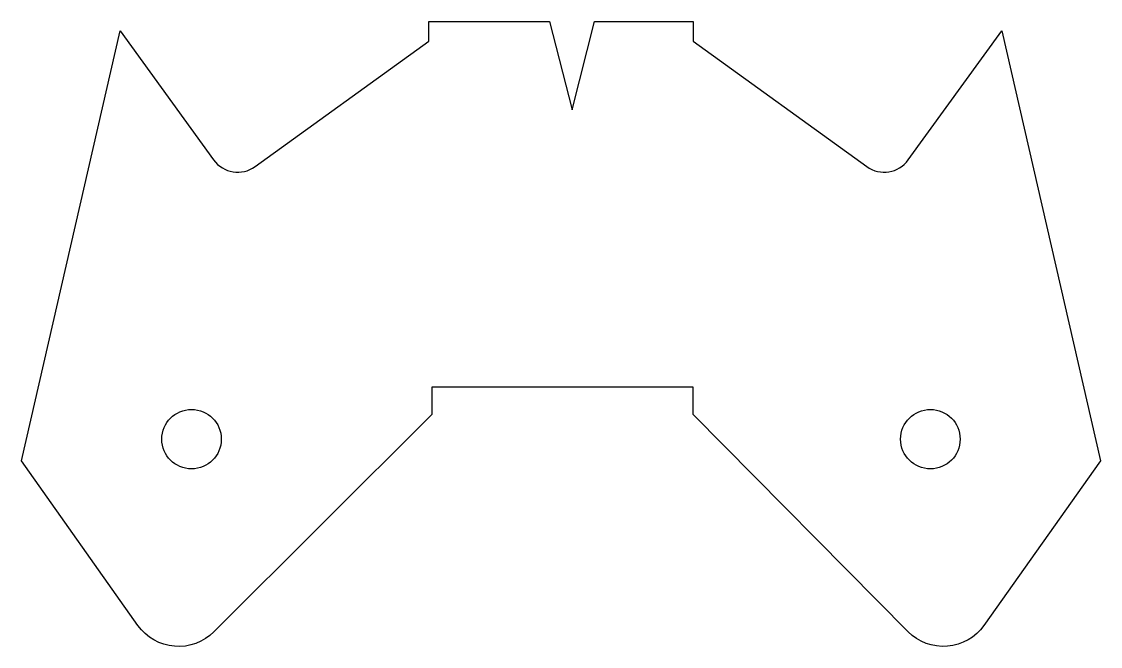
# Model space of a CAD drawing. Header units: inches. Extents: x 0 to 10.7, y 0 to 6.2.
import ezdxf

# ---------------------------------------------------------------- set-up
doc = ezdxf.new("R2010")
doc.units = ezdxf.units.IN
doc.header["$MEASUREMENT"] = 0
doc.layers.add('CUT', color=7, linetype='Continuous')

msp = doc.modelspace()

# ---------------------------------------------------------------- linework, layer by layer
at = {"layer": 'CUT'}
msp.add_lwpolyline([(5.457, 5.323), (5.679, 6.198), (6.658, 6.198), (6.658, 6.004), (8.378, 4.76, 0.414073), (8.79, 4.826), (9.716, 6.106), (10.694, 1.842), (9.54, 0.208, -0.466793), (8.788, 0.146), (6.658, 2.301), (6.658, 2.573), (4.066, 2.573), (4.066, 2.301), (1.907, 0.146, -0.466844), (1.154, 0.208), (0, 1.842), (0.978, 6.106), (1.904, 4.826, 0.414133), (2.316, 4.76), (4.036, 6.004), (4.036, 6.198), (5.234, 6.198)], format="xyb", close=True, dxfattribs=at)
for centre in [(1.685, 2.056), (9.009, 2.056)]:
    msp.add_circle(centre, 0.295, dxfattribs=at)

doc.saveas('drawing.dxf')
